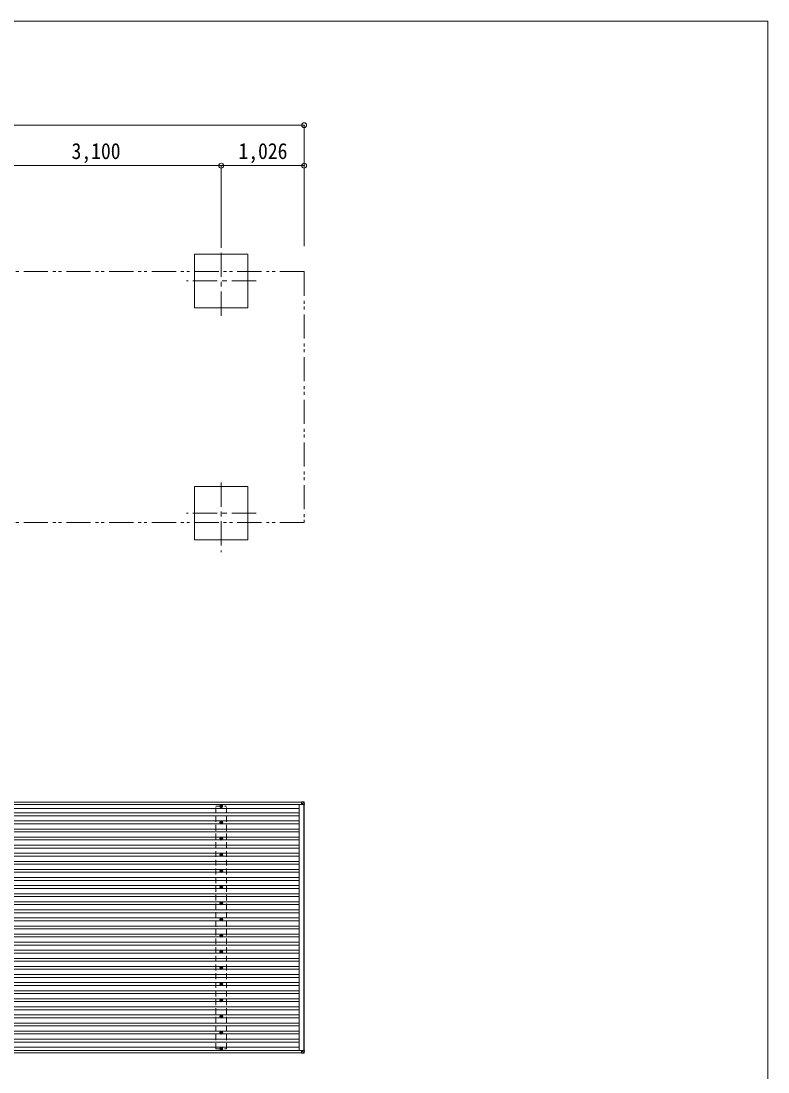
# Model space of a CAD drawing. Units: millimetres at full size, sheet at 1:60. Extents: x -16864 to 16864, y -11640 to 11640.
# Drawn here: x 6782 to 16016, y -1361 to 11640 of the extents above; entities that cross this region are included whole.
import ezdxf
from ezdxf.enums import TextEntityAlignment as Align

# ---------------------------------------------------------------- set-up
doc = ezdxf.new("R2010")
doc.units = ezdxf.units.MM
doc.header["$LTSCALE"] = 60
doc.header["$PDMODE"] = 32
doc.header["$PDSIZE"] = 60
for name, pattern in [('CHAIN1', [8, 5, -1, 1, -1]), ('DASHED1', [1.8, 1.2, -0.6]), ('DOUBLE_CHAIN1', [8.8, 5, -1, 0.6, -0.6, 0.6, -1])]:
    doc.linetypes.add(name, pattern=pattern)
for name, color, linetype, lineweight in [('1-1', 2, 'Continuous', 9), ('1-2', 134, 'Continuous', 9), ('1-3', 5, 'Continuous', 5), ('1-4', 2, 'DASHED1', 9), ('1-5', 6, 'Continuous', 9), ('1-8', 6, 'Continuous', 9), ('1-A', 4, 'CHAIN1', 9), ('F-0', 7, 'Continuous', 9)]:
    doc.layers.add(name, color=color, linetype=linetype, lineweight=lineweight)
doc.styles.add('ＭＳ ゴシック', font='')
doc.styles.get('ＭＳ ゴシック').set_extended_font_data('MS Gothic')

msp = doc.modelspace()

# ---------------------------------------------------------------- linework, layer by layer
at = {"layer": '1-1'}
for p, q in [((4622.85, 1978.47), (10248.76, 1978.47)), ((-1008.38, 1899.97), (10221.23, 1899.97)), ((4622.85, 1949.47), (10248.74, 1949.47)), ((10221.23, 1949.47), (10221.23, -1096.53)), ((10278.22, -1094.23), (10278.22, 1947.99)), ((10282.82, 1947.99), (10282.82, -1094.23)), ((-1008.38, -1056.03), (10221.23, -1056.03)), ((4622.85, -1096.53), (10248.74, -1096.53)), ((4622.85, -1125.53), (10248.76, -1125.53))]:
    msp.add_line(p, q, dxfattribs=at)
at = {"layer": '1-2', "color": 6}
for p, q in [((10282.7, 10350.85), (-1066.3, 10350.85)), ((9256.7, 9850.85), (6156.7, 9850.85)), ((10282.7, 9850.85), (9256.7, 9850.85))]:
    msp.add_line(p, q, dxfattribs=at)
at = {"layer": '1-2'}
for p, q in [((-1008.38, 1843.97), (10221.23, 1843.97)), ((-1008.38, 1808.97), (10221.23, 1808.97)), ((-1008.38, 1743.97), (10221.23, 1743.97)), ((-1008.38, 1708.97), (10221.23, 1708.97)), ((-1008.38, 1643.97), (10221.23, 1643.97)), ((-1008.38, 1608.97), (10221.23, 1608.97)), ((-1008.38, 1543.97), (10221.23, 1543.97)), ((-1008.38, 1508.97), (10221.23, 1508.97)), ((-1008.38, 1443.97), (10221.23, 1443.97)), ((-1008.38, 1408.97), (10221.23, 1408.97)), ((-1008.38, 1343.97), (10221.23, 1343.97)), ((-1008.38, 1308.97), (10221.23, 1308.97)), ((-1008.38, 1243.97), (10221.23, 1243.97)), ((-1008.38, 1208.97), (10221.23, 1208.97)), ((-1008.38, 1143.97), (10221.23, 1143.97)), ((-1008.38, 1108.97), (10221.23, 1108.97)), ((-1008.38, 1043.97), (10221.23, 1043.97)), ((-1008.38, 1008.97), (10221.23, 1008.97)), ((-1008.38, 943.97), (10221.23, 943.97)), ((-1008.38, 908.97), (10221.23, 908.97)), ((-1008.38, 843.97), (10221.23, 843.97)), ((-1008.38, 808.97), (10221.23, 808.97)), ((-1008.38, 743.97), (10221.23, 743.97)), ((-1008.38, 708.97), (10221.23, 708.97)), ((-1008.38, 643.97), (10221.23, 643.97)), ((-1008.38, 608.97), (10221.23, 608.97)), ((-1008.38, 543.97), (10221.23, 543.97)), ((-1008.38, 508.97), (10221.23, 508.97)), ((-1008.38, 443.97), (10221.23, 443.97)), ((-1008.38, 408.97), (10221.23, 408.97)), ((-1008.38, 343.97), (10221.23, 343.97)), ((-1008.38, 308.97), (10221.23, 308.97)), ((-1008.38, 243.97), (10221.23, 243.97)), ((-1008.38, 208.97), (10221.23, 208.97)), ((-1008.38, 143.97), (10221.23, 143.97)), ((-1008.38, 108.97), (10221.23, 108.97)), ((-1008.38, 43.97), (10221.23, 43.97)), ((-1008.38, 8.97), (10221.23, 8.97)), ((-1008.38, -56.03), (10221.23, -56.03)), ((-1008.38, -91.03), (10221.23, -91.03)), ((-1008.38, -156.03), (10221.23, -156.03)), ((-1008.38, -191.03), (10221.23, -191.03)), ((-1008.38, -256.03), (10221.23, -256.03)), ((-1008.38, -291.03), (10221.23, -291.03)), ((-1008.38, -356.03), (10221.23, -356.03)), ((-1008.38, -391.03), (10221.23, -391.03)), ((-1008.38, -456.03), (10221.23, -456.03)), ((-1008.38, -491.03), (10221.23, -491.03)), ((-1008.38, -556.03), (10221.23, -556.03)), ((-1008.38, -591.03), (10221.23, -591.03)), ((-1008.38, -656.03), (10221.23, -656.03)), ((-1008.38, -691.03), (10221.23, -691.03)), ((-1008.38, -756.03), (10221.23, -756.03)), ((-1008.38, -791.03), (10221.23, -791.03)), ((-1008.38, -856.03), (10221.23, -856.03)), ((-1008.38, -891.03), (10221.23, -891.03)), ((-1008.38, -956.03), (10221.23, -956.03)), ((-1008.38, -991.03), (10221.23, -991.03))]:
    msp.add_line(p, q, dxfattribs=at)
at = {"layer": '1-3'}
for p, q in [((9251.24, 1928.22), (9246.82, 1928.22)), ((9251.24, 1928.22), (9246.82, 1928.22)), ((9251.24, 1924.72), (9246.82, 1924.72)), ((9251.24, 1924.72), (9246.82, 1924.72)), ((9255.07, 1936.47), (9255.07, 1932.06)), ((9255.07, 1920.89), (9255.07, 1916.48)), ((9258.57, 1936.47), (9258.57, 1932.06)), ((9258.57, 1920.89), (9258.57, 1916.48)), ((9266.82, 1928.22), (9262.4, 1928.22)), ((9266.82, 1928.22), (9262.4, 1928.22)), ((9266.82, 1924.72), (9262.4, 1924.72)), ((9266.82, 1924.72), (9262.4, 1924.72)), ((9251.24, 1728.22), (9246.82, 1728.22)), ((9251.24, 1724.72), (9246.82, 1724.72)), ((9255.07, 1736.47), (9255.07, 1732.06)), ((9255.07, 1720.89), (9255.07, 1716.48)), ((9258.57, 1736.47), (9258.57, 1732.06)), ((9258.57, 1720.89), (9258.57, 1716.48)), ((9266.82, 1728.22), (9262.4, 1728.22)), ((9266.82, 1724.72), (9262.4, 1724.72)), ((9251.24, 1528.22), (9246.82, 1528.22)), ((9251.24, 1524.72), (9246.82, 1524.72)), ((9255.07, 1536.47), (9255.07, 1532.06)), ((9255.07, 1520.89), (9255.07, 1516.48)), ((9258.57, 1536.47), (9258.57, 1532.06)), ((9258.57, 1520.89), (9258.57, 1516.48)), ((9266.82, 1528.22), (9262.4, 1528.22)), ((9266.82, 1524.72), (9262.4, 1524.72)), ((9251.24, 1328.22), (9246.82, 1328.22)), ((9251.24, 1324.72), (9246.82, 1324.72)), ((9255.07, 1336.47), (9255.07, 1332.06)), ((9255.07, 1320.89), (9255.07, 1316.48)), ((9258.57, 1336.47), (9258.57, 1332.06)), ((9258.57, 1320.89), (9258.57, 1316.48)), ((9266.82, 1328.22), (9262.4, 1328.22)), ((9266.82, 1324.72), (9262.4, 1324.72)), ((9251.24, 1128.22), (9246.82, 1128.22)), ((9251.24, 1124.72), (9246.82, 1124.72)), ((9255.07, 1136.47), (9255.07, 1132.06)), ((9255.07, 1120.89), (9255.07, 1116.48)), ((9258.57, 1136.47), (9258.57, 1132.06)), ((9258.57, 1120.89), (9258.57, 1116.48)), ((9266.82, 1128.22), (9262.4, 1128.22)), ((9266.82, 1124.72), (9262.4, 1124.72)), ((9251.24, 928.22), (9246.82, 928.22)), ((9251.24, 924.72), (9246.82, 924.72)), ((9255.07, 936.47), (9255.07, 932.06)), ((9255.07, 920.89), (9255.07, 916.48)), ((9258.57, 936.47), (9258.57, 932.06)), ((9258.57, 920.89), (9258.57, 916.48)), ((9266.82, 928.22), (9262.4, 928.22)), ((9266.82, 924.72), (9262.4, 924.72)), ((9251.24, 728.22), (9246.82, 728.22)), ((9251.24, 724.72), (9246.82, 724.72)), ((9255.07, 736.47), (9255.07, 732.06)), ((9255.07, 720.89), (9255.07, 716.48)), ((9258.57, 736.47), (9258.57, 732.06)), ((9258.57, 720.89), (9258.57, 716.48)), ((9266.82, 728.22), (9262.4, 728.22)), ((9266.82, 724.72), (9262.4, 724.72)), ((9251.24, 528.22), (9246.82, 528.22)), ((9251.24, 524.72), (9246.82, 524.72)), ((9255.07, 536.47), (9255.07, 532.06)), ((9255.07, 520.89), (9255.07, 516.48)), ((9258.57, 536.47), (9258.57, 532.06)), ((9258.57, 520.89), (9258.57, 516.48)), ((9266.82, 528.22), (9262.4, 528.22)), ((9266.82, 524.72), (9262.4, 524.72)), ((9251.24, 328.22), (9246.82, 328.22)), ((9251.24, 324.72), (9246.82, 324.72)), ((9255.07, 336.47), (9255.07, 332.06)), ((9255.07, 320.89), (9255.07, 316.48)), ((9258.57, 336.47), (9258.57, 332.06)), ((9258.57, 320.89), (9258.57, 316.48)), ((9266.82, 328.22), (9262.4, 328.22)), ((9266.82, 324.72), (9262.4, 324.72)), ((9255.07, 136.47), (9255.07, 132.06)), ((9258.57, 136.47), (9258.57, 132.06)), ((9251.24, 128.22), (9246.82, 128.22)), ((9251.24, 124.72), (9246.82, 124.72)), ((9255.07, 120.89), (9255.07, 116.48)), ((9258.57, 120.89), (9258.57, 116.48)), ((9266.82, 128.22), (9262.4, 128.22)), ((9266.82, 124.72), (9262.4, 124.72)), ((9251.24, -71.78), (9246.82, -71.78)), ((9251.24, -75.28), (9246.82, -75.28)), ((9255.07, -63.53), (9255.07, -67.94)), ((9255.07, -79.11), (9255.07, -83.52)), ((9258.57, -63.53), (9258.57, -67.94)), ((9258.57, -79.11), (9258.57, -83.52)), ((9266.82, -71.78), (9262.4, -71.78)), ((9266.82, -75.28), (9262.4, -75.28)), ((9251.24, -271.78), (9246.82, -271.78)), ((9251.24, -275.28), (9246.82, -275.28)), ((9255.07, -263.53), (9255.07, -267.94)), ((9255.07, -279.11), (9255.07, -283.52)), ((9258.57, -263.53), (9258.57, -267.94)), ((9258.57, -279.11), (9258.57, -283.52)), ((9266.82, -271.78), (9262.4, -271.78)), ((9266.82, -275.28), (9262.4, -275.28)), ((9251.24, -471.78), (9246.82, -471.78)), ((9251.24, -475.28), (9246.82, -475.28)), ((9255.07, -463.53), (9255.07, -467.94)), ((9255.07, -479.11), (9255.07, -483.52)), ((9258.57, -463.53), (9258.57, -467.94)), ((9258.57, -479.11), (9258.57, -483.52)), ((9266.82, -471.78), (9262.4, -471.78)), ((9266.82, -475.28), (9262.4, -475.28)), ((9251.24, -671.78), (9246.82, -671.78)), ((9251.24, -675.28), (9246.82, -675.28)), ((9255.07, -663.53), (9255.07, -667.94)), ((9255.07, -679.11), (9255.07, -683.52)), ((9258.57, -663.53), (9258.57, -667.94)), ((9258.57, -679.11), (9258.57, -683.52)), ((9266.82, -671.78), (9262.4, -671.78)), ((9266.82, -675.28), (9262.4, -675.28)), ((9251.24, -871.78), (9246.82, -871.78)), ((9251.24, -875.28), (9246.82, -875.28)), ((9255.07, -863.53), (9255.07, -867.94)), ((9255.07, -879.11), (9255.07, -883.52)), ((9258.57, -863.53), (9258.57, -867.94)), ((9258.57, -879.11), (9258.57, -883.52)), ((9266.82, -871.78), (9262.4, -871.78)), ((9266.82, -875.28), (9262.4, -875.28)), ((9251.24, -1071.78), (9246.82, -1071.78)), ((9251.24, -1075.28), (9246.82, -1075.28)), ((9255.07, -1063.53), (9255.07, -1067.94)), ((9255.07, -1079.11), (9255.07, -1083.52)), ((9258.57, -1063.53), (9258.57, -1067.94)), ((9258.57, -1079.11), (9258.57, -1083.52)), ((9266.82, -1071.78), (9262.4, -1071.78)), ((9266.82, -1075.28), (9262.4, -1075.28))]:
    msp.add_line(p, q, dxfattribs=at)
for centre, radius in [((9256.82, 1926.47), 18.25), ((9256.82, 1926.47), 18.25), ((9256.82, 1926.47), 10.15), ((9256.82, 1926.47), 10.15), ((9256.82, 1926.47), 5.85), ((9256.82, 1926.47), 5.85), ((9256.82, 1926.47), 5.25), ((9256.82, 1926.47), 5.25), ((9256.82, 1726.47), 18.25), ((9256.82, 1726.47), 10.15), ((9256.82, 1726.47), 5.85), ((9256.82, 1726.47), 5.25), ((9256.82, 1526.47), 18.25), ((9256.82, 1526.47), 10.15), ((9256.82, 1526.47), 5.85), ((9256.82, 1526.47), 5.25), ((9256.82, 1326.47), 18.25), ((9256.82, 1326.47), 10.15), ((9256.82, 1326.47), 5.85), ((9256.82, 1326.47), 5.25), ((9256.82, 1126.47), 18.25), ((9256.82, 1126.47), 10.15), ((9256.82, 1126.47), 5.85), ((9256.82, 1126.47), 5.25), ((9256.82, 926.47), 18.25), ((9256.82, 926.47), 10.15), ((9256.82, 926.47), 5.85), ((9256.82, 926.47), 5.25), ((9256.82, 726.47), 18.25), ((9256.82, 726.47), 10.15), ((9256.82, 726.47), 5.85), ((9256.82, 726.47), 5.25), ((9256.82, 526.47), 18.25), ((9256.82, 526.47), 10.15), ((9256.82, 526.47), 5.85), ((9256.82, 526.47), 5.25), ((9256.82, 326.47), 18.25), ((9256.82, 326.47), 10.15), ((9256.82, 326.47), 5.85), ((9256.82, 326.47), 5.25), ((9256.82, 126.47), 18.25), ((9256.82, 126.47), 10.15), ((9256.82, 126.47), 5.85), ((9256.82, 126.47), 5.25), ((9256.82, -73.53), 18.25), ((9256.82, -73.53), 10.15), ((9256.82, -73.53), 5.85), ((9256.82, -73.53), 5.25), ((9256.82, -273.53), 18.25), ((9256.82, -273.53), 10.15), ((9256.82, -273.53), 5.85), ((9256.82, -273.53), 5.25), ((9256.82, -473.53), 18.25), ((9256.82, -473.53), 10.15), ((9256.82, -473.53), 5.85), ((9256.82, -473.53), 5.25), ((9256.82, -673.53), 18.25), ((9256.82, -673.53), 10.15), ((9256.82, -673.53), 5.85), ((9256.82, -673.53), 5.25), ((9256.82, -873.53), 18.25), ((9256.82, -873.53), 10.15), ((9256.82, -873.53), 5.85), ((9256.82, -873.53), 5.25), ((9256.82, -1073.53), 18.25), ((9256.82, -1073.53), 10.15), ((9256.82, -1073.53), 5.85), ((9256.82, -1073.53), 5.25)]:
    msp.add_circle(centre, radius, dxfattribs=at)
at = {"layer": '1-4'}
for p, q in [((9189.82, 1926.47), (9323.82, 1926.47)), ((9189.82, -1076.28), (9189.82, 1926.47)), ((9323.82, -1076.28), (9323.82, 1926.47)), ((9189.82, -1076.28), (9323.82, -1076.28))]:
    msp.add_line(p, q, dxfattribs=at)
at = {"layer": '1-5'}
for p, q in [((10248.76, 1980.39), (10248.74, 1947.99)), ((10248.74, 1947.99), (10279.2, 1978.43)), ((10279.19, 1978.53), (10248.76, 1980.39)), ((10248.79, 1982.29), (10279.34, 1980.42)), ((10279.2, 1978.43), (10279.19, 1978.53)), ((10281.16, 1947.99), (10279.29, 1978.48)), ((10279.34, 1980.42), (10281.38, 1980.42)), ((10281.22, 1978.55), (10283.09, 1947.99)), ((10283.26, 1978.55), (10281.22, 1978.55)), ((10285.15, 1947.99), (10283.26, 1978.55)), ((10281.16, 1947.99), (10248.74, 1947.99)), ((10283.09, 1947.99), (10281.16, 1947.99)), ((10285.15, 1947.99), (10283.09, 1947.99)), ((10248.74, -1094.23), (10279.2, -1124.67)), ((10281.16, -1094.23), (10248.74, -1094.23)), ((10248.76, -1126.63), (10248.74, -1094.23)), ((10279.19, -1124.77), (10248.76, -1126.63)), ((10248.79, -1128.53), (10279.34, -1126.66)), ((10279.2, -1124.67), (10279.19, -1124.77)), ((10281.16, -1094.23), (10279.29, -1124.72)), ((10279.34, -1126.66), (10281.38, -1126.66)), ((10283.09, -1094.23), (10281.16, -1094.23)), ((10281.22, -1124.78), (10283.09, -1094.23)), ((10283.26, -1124.78), (10281.22, -1124.78)), ((10285.15, -1094.23), (10283.09, -1094.23)), ((10285.15, -1094.23), (10283.26, -1124.78))]:
    msp.add_line(p, q, dxfattribs=at)
for points in [[(10281.38, 1980.42), (10250.86, 1982.29), (10248.79, 1982.29)], [(10281.38, -1126.66), (10250.86, -1128.53), (10248.79, -1128.53)]]:
    msp.add_lwpolyline(points, dxfattribs=at)
for centre, radius, start, end in [((10305.89, 1977.35), 26.72, 173.41108, 177.48081), ((10280.29, 1968.62), 9.96, 84.66252, 96.32369), ((10279.22, 1978.42), 2, 3.49707, 86.49707), ((10280.29, -1114.86), 9.96, 263.67631, 275.33748), ((10305.89, -1123.59), 26.72, 182.51919, 186.58892), ((10279.22, -1124.66), 2, 273.50293, 356.50293)]:
    msp.add_arc(centre, radius, start, end, dxfattribs=at)
for centre, major_axis, ratio, start_param, end_param in [((10248.79, 1980.29), (0, 2), 0.014285, 0.00000004, 1.51853424), ((10281.4, 1942.41), (-2.1, 36.07), 0.055318, 0.00008501, 0.04915209), ((10279.22, 1978.42), (2, 0.12), 0.02541, 0.01429512, 1.53282932), ((10281.26, 1978.42), (-0.66, 1.89), 0.999297, 4.43756182, 5.8861851), ((10248.79, -1126.52), (0, -2), 0.014285, 4.76465107, 6.28318527), ((10281.4, -1088.65), (-2.1, -36.07), 0.055318, 6.23403321, 6.2831003), ((10279.22, -1124.66), (2, -0.12), 0.02541, 4.75035599, 6.26889019), ((10281.26, -1124.66), (-0.66, -1.89), 0.999297, 0.39700021, 1.84562349)]:
    msp.add_ellipse(centre, major_axis=major_axis, ratio=ratio, start_param=start_param, end_param=end_param, dxfattribs=at)
at = {"layer": '1-8'}
for p, q in [((10282.7, 8852.85), (10282.7, 10350.85)), ((9256.7, 8852.85), (9256.7, 9850.85))]:
    msp.add_line(p, q, dxfattribs=at)
for p in [(10282.7, 10350.85), (9256.7, 9850.85), (10282.7, 9850.85)]:
    msp.add_point(p, dxfattribs=at)
at = {"layer": '1-A'}
for p, q in [((9256.83, 7993.85), (9256.83, 8853.85)), ((9686.88, 8423.85), (8826.83, 8423.85)), ((9256.83, 5930.85), (9256.83, 5070.85)), ((9686.88, 5550.85), (8826.83, 5550.85))]:
    msp.add_line(p, q, dxfattribs=at)
at = {"layer": '1-A', "color": 7, "linetype": 'DOUBLE_CHAIN1'}
msp.add_line((10282.7, 8539.35), (-1066.18, 8539.35), dxfattribs=at)
at = {"layer": '1-A', "linetype": 'Continuous'}
for points in [[(8926.83, 8093.85), (9586.88, 8093.85), (9586.88, 8753.85), (8926.83, 8753.85)], [(8926.83, 5880.85), (9586.88, 5880.85), (9586.88, 5220.85), (8926.83, 5220.85)]]:
    msp.add_lwpolyline(points, close=True, dxfattribs=at)
at = {"layer": '1-A', "color": 7, "linetype": 'DOUBLE_CHAIN1'}
msp.add_lwpolyline([(10282.7, 8539.35), (10282.7, 5435.35), (-1066.18, 5435.35)], dxfattribs=at)
at = {"layer": 'F-0', "color": 5, "lineweight": 5}
for p, q in [((-16864.12, 11640), (16015.88, 11640)), ((16015.88, 11640), (16015.88, -11640))]:
    msp.add_line(p, q, dxfattribs=at)

# ---------------------------------------------------------------- texts
at = {"layer": '1-8', "color": 7, "style": 'ＭＳ ゴシック', "width": 0.9}
for s, p in [('3,100', (7406.7, 9873.19)), ('1,026', (9469.7, 9873.19))]:
    msp.add_text(s, height=197.9, dxfattribs=at).set_placement(p, align=Align.BOTTOM_LEFT)

doc.saveas('drawing.dxf')
